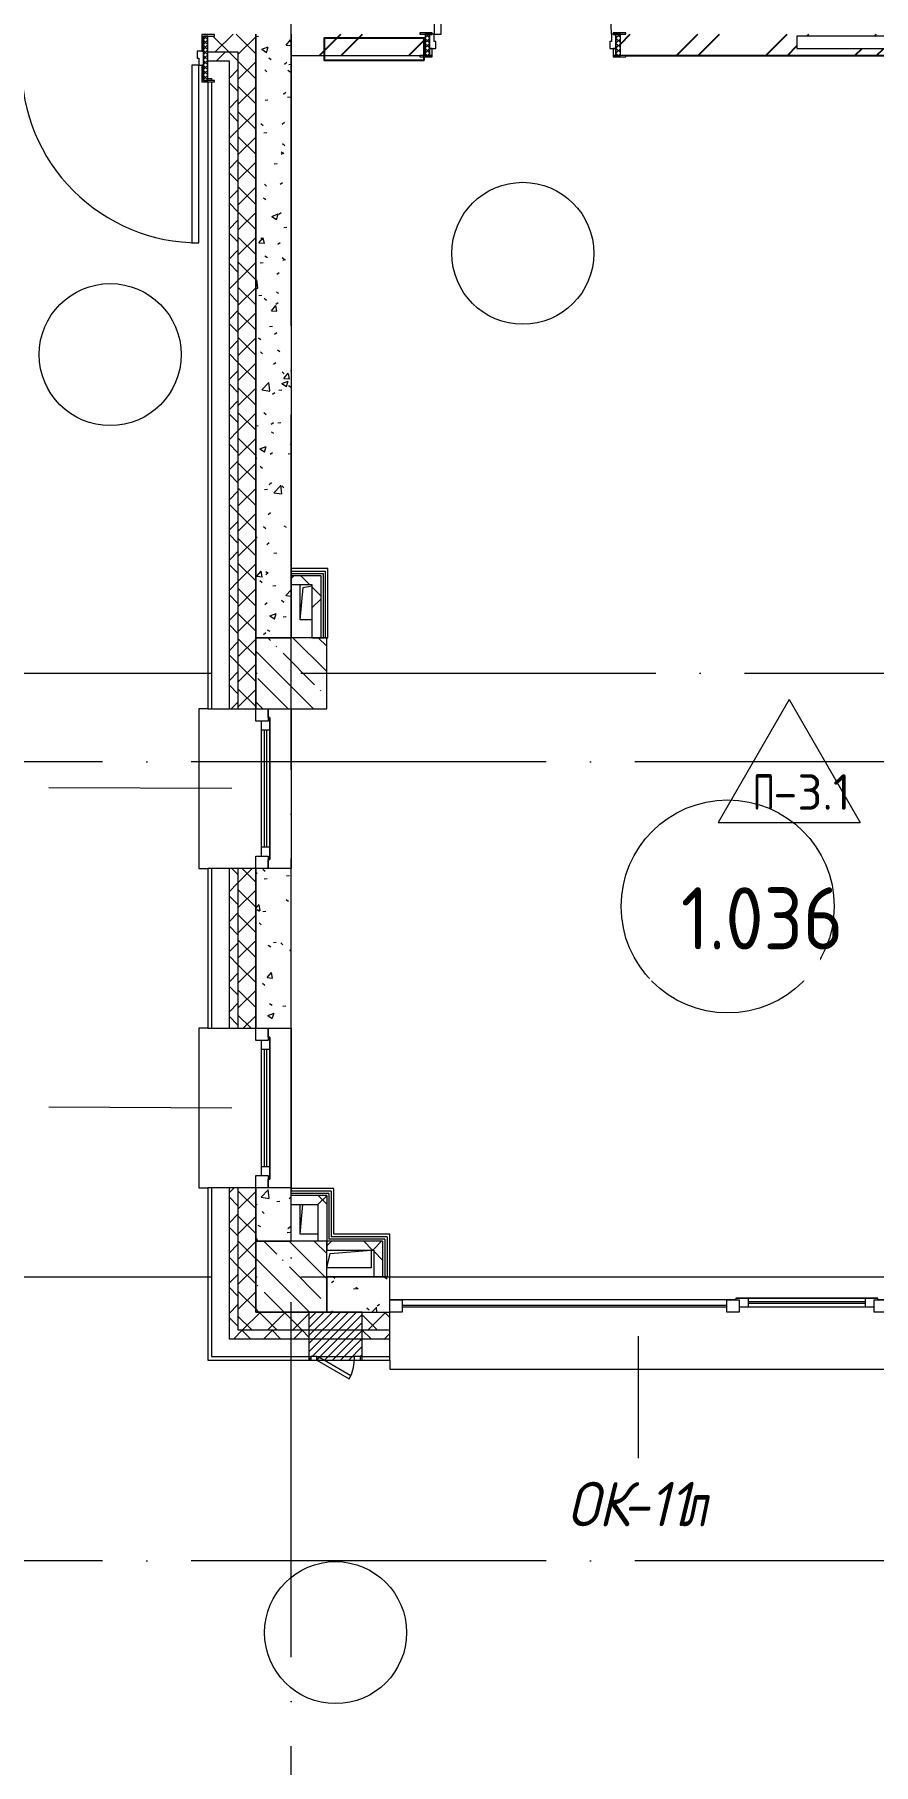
# Model space of a CAD drawing. Header units: millimetres. Extents: x -68946 to 288321, y -402657 to 324925.
# Drawn here: x 115742 to 120468, y 16477 to 26223 of the extents above; entities that cross this region are included whole.
import ezdxf

# ---------------------------------------------------------------- set-up
doc = ezdxf.new("R2010")
doc.units = ezdxf.units.MM
doc.linetypes.add('ADSK_Линия сетки', pattern=[2500, 2000, -250, 0, -250])
for name, color, linetype, lineweight in [('A-AREA-____-IDEN', 250, 'Continuous', 9), ('A-DETL-GENF-OTLN', 250, 'Continuous', 5), ('A-DOOR-____-IDEN', 31, 'Continuous', 9), ('A-DOOR-____-MCUT', 250, 'Continuous', 5), ('A-DOOR-____-OTLN', 250, 'Continuous', 5), ('A-DOOR-FRAM-MCUT', 31, 'Continuous', 5), ('A-DOOR-FRAM-OTLN', 31, 'Continuous', 5), ('A-FLOR-____-IDEN', 11, 'Continuous', 9), ('A-FLOR-____-OTLN', 192, 'Continuous', 9), ('A-GLAZ-____-IDEN', 152, 'Continuous', 9), ('A-GLAZ-____-MCUT', 250, 'Continuous', 9), ('A-GLAZ-____-OTLN', 250, 'Continuous', 5), ('A-WALL-____-MCUT', 250, 'Continuous', 13), ('A-WALL-____-PATT', 250, 'Continuous', 13), ('A-WALL-FNSH-MCUT', 250, 'Continuous', 13), ('I-WALL-____-OTLN', 250, 'Continuous', 9), ('S-COLS-____-MCUT', 250, 'Continuous', 25), ('S-COLS-____-OTLN', 250, 'Continuous', 9), ('S-GRID-____-OTLN', 250, 'Continuous', 9)]:
    doc.layers.add(name, color=color, linetype=linetype, lineweight=lineweight)
doc.styles.add('ISOCPEUR_1', font='isocpeur.ttf', dxfattribs={"width": 0.9, "height": 250})
doc.styles.add('ISOCPEUR_2', font='isocpeur.ttf', dxfattribs={"height": 160})
doc.styles.add('ISOCPEUR_I', font='isocpeui.ttf', dxfattribs={"width": 0.9, "height": 12.5})
pattern_1 = [(50, (12287.9, -0.0006), (364.3679, -31.8783), [38.1, -419.1]), (355, (12287.9, -0.0006), (-70.4859, 382.1133), [30.48, -335.28]), (100.451, (12318.28, -2.66), (293.885, 350.2334), [32.38, -356.18]), (46.184, (12287.9, 101.6), (542.1585, -84.0858), [57.15, -628.65]), (96.636, (12333.1, 94.6), (474.805, 494.8554), [48.57, -534.27]), (351.184, (12287.9, 101.6), (474.8102, 494.85), [45.72, -502.92]), (21, (12338.7, 76.2), (303.2285, -204.5305), [38.1, -419.1]), (326, (12338.7, 76.2), (123.6039, 368.376), [30.48, -335.28]), (71.451, (12364, 59.16), (426.8341, 163.8427), [32.38, -356.18]), (37.5, (12287.91, -0.0006), (6.17665, 169.11015), [16.764, -314.452, 16.764, -323.596, -336.55]), (37.5, (12287.91, -0.0006), (6.17665, 169.11015), [-671.576, 16.764, -319.786]), (7.5, (12287.91, -0.0006), (133.63888, 200.3615), [16.764, -177.292, 16.764, -306.832, -128.27]), (7.5, (12287.91, -0.0006), (133.63888, 200.3615), [-517.652, 16.764, -111.506]), (327.5, (12174.63, -0.0006), (271.18182, -11.45836), [16.764, -110.236, 16.764, -379.476, -525.78]), (327.5, (12174.63, -0.0006), (271.18182, -11.45836), [-523.24, 16.764, -509.016]), (317.5, (12123.83, -0.0006), (296.2585, 50.85285), [16.764, -148.336, 16.764, -246.38, -373.38]), (317.5, (12123.83, -0.0006), (296.2585, 50.85285), [-428.244, 16.764, -356.616])]
pattern_2 = [(135, (12287.91, -0.0006), (-84.85281, -84.85281), []), (225, (12287.91, -0.0006), (84.85281, -84.85281), [])]
pattern_3 = [(45, (12287.91, -0.0006), (-70.71068, 70.71068), []), (135, (12287.91, -0.0006), (-70.71068, -70.71068), [])]
pattern_4 = [(135, (12287.91, -0.0006), (-142.5612, -142.5612), []), (135, (12430.48, -0.0006), (-142.5612, -142.5612), [252.016, -50.403, 3.353, -47.05])]
pattern_5 = [(45, (12287.91, -0.0006), (-141.42136, 141.42136), []), (135, (12287.91, -0.0006), (-141.42136, -141.42136), [])]

# ---------------------------------------------------------------- blocks, each defined once
blk = doc.blocks.new('Дверь_СКБ_1Ст_Внутренняя - Д-8п_1100x2100h_Кабинет директора_ Канцелярия_ Бухгалтерия_ Кабинеты заместителей директора_ Кабинет организатора внеклассной и внешкольной работы-V9-АР1_Маркировочный план 1 этажа С2и3')
at = {"layer": 'A-DOOR-____-OTLN'}
h = blk.add_hatch(dxfattribs=at)
h.set_pattern_fill('FP_12', color=256, style=0, pattern_type=2)
h.set_pattern_definition([(135, (1751.41, 124.685), (-14.14214, -14.14214), []), (225, (1751.41, 124.685), (14.14214, -14.14214), [])])
h.paths.add_polyline_path([(537.5, -60), (562.5, -60), (562.5, 60), (537.5, 60), (537.5, 57.3)])
at = {"layer": 'A-DOOR-FRAM-OTLN'}
h = blk.add_hatch(dxfattribs=at)
h.set_pattern_fill('FP_13', color=256, style=0, pattern_type=2)
h.set_pattern_definition([(45, (-371.384, 124.685), (-14.1421, 14.1421), []), (135, (-371.384, 124.685), (-14.1421, -14.1421), [])])
h.paths.add_polyline_path([(-537.5, -60), (-512.5, -60), (-512.5, 60), (-537.5, 60)])
at = {"layer": 'A-DOOR-____-MCUT'}
for p, q in [((-487.5, 1060), (-487.5, 60)), ((-447.5, 1060), (-487.5, 1060)), ((-447.5, 60), (-447.5, 1060)), ((-487.5, 60), (-447.5, 60))]:
    blk.add_line(p, q, dxfattribs=at)
at = {"layer": 'A-DOOR-____-OTLN'}
blk.add_arc((-487.5, 60), 1000, 360, 90, dxfattribs=at)
at = {"layer": 'A-DOOR-FRAM-MCUT'}
for p, q in [((-497.5, 68), (-567.5, 68)), ((-567.5, 68), (-567.5, 60)), ((-567.5, 60), (-497.5, 60)), ((-512.5, 60), (-537.5, 60)), ((-537.5, 60), (-537.5, -60)), ((-487.5, 60), (-512.5, 60)), ((-512.5, 60), (-512.5, -20)), ((-512.5, -60), (-512.5, 60)), ((-497.5, 60), (-512.5, 60)), ((-512.5, 60), (-512.5, 59)), ((-512.5, 59), (-497.5, 59)), ((-497.5, 60), (-497.5, 68)), ((-497.5, 59), (-497.5, 60)), ((-487.5, 20), (-487.5, 60)), ((-477.5, 20), (-487.5, 20)), ((-477.5, -20), (-477.5, 20)), ((512.5, 20), (502.5, 20)), ((502.5, 20), (502.5, -20)), ((512.5, 60), (512.5, 20)), ((537.5, 60), (512.5, 60)), ((592.5, 68), (522.5, 68)), ((522.5, 68), (522.5, 60)), ((537.5, 60), (522.5, 60)), ((522.5, 60), (522.5, 59)), ((522.5, 60), (592.5, 60)), ((522.5, 59), (537.5, 59)), ((537.5, -20), (537.5, 60)), ((562.5, 60), (537.5, 60)), ((537.5, 60), (537.5, -60)), ((537.5, 59), (537.5, 60)), ((562.5, -60), (562.5, 60)), ((592.5, 60), (592.5, 68)), ((-497.5, -60), (-567.5, -60)), ((-567.5, -60), (-567.5, -68)), ((-567.5, -68), (-497.5, -68)), ((-537.5, -60), (-512.5, -60)), ((-512.5, -20), (-477.5, -20)), ((-497.5, -20), (-512.5, -20)), ((-512.5, -20), (-512.5, -60)), ((-512.5, -60), (-497.5, -60)), ((-497.5, -60), (-497.5, -20)), ((-497.5, -68), (-497.5, -60)), ((502.5, -20), (537.5, -20)), ((537.5, -20), (522.5, -20)), ((522.5, -20), (522.5, -60)), ((522.5, -60), (537.5, -60)), ((592.5, -60), (522.5, -60)), ((522.5, -60), (522.5, -68)), ((522.5, -68), (592.5, -68)), ((537.5, -60), (537.5, -20)), ((537.5, -60), (562.5, -60)), ((592.5, -68), (592.5, -60))]:
    blk.add_line(p, q, dxfattribs=at)
blk = doc.blocks.new('Окно_СКБ_2Ст1 - Окно_СКБ_2Ст_2800_ОК11Л-29018704-АР1_Маркировочный план 1 этажа С2и3')
at = {"layer": 'A-GLAZ-____-MCUT'}
for p, q in [((-1400, -195), (-1400, -125)), ((-1400, -125), (-1330, -125)), ((-1330, -125), (-1330, -195)), ((-570, -155), (-1330, -155)), ((-1330, -155), (-1330, -195)), ((-1280, -205), (-1280, -155)), ((-620, -205), (-620, -155)), ((-570, -195), (-570, -125)), ((-570, -125), (-500, -125)), ((-570, -195), (-570, -155)), ((-500, -125), (-500, -195)), ((1330, -195), (1330, -125)), ((1330, -125), (1400, -125)), ((1400, -125), (1400, -195)), ((-1330, -195), (-1400, -195)), ((-1330, -195), (-1350, -195)), ((-1350, -195), (-1350, -205)), ((-1350, -205), (-550, -205)), ((-550, -205), (-1350, -205)), ((-500, -195), (-570, -195)), ((-550, -195), (-570, -195)), ((-550, -205), (-550, -195)), ((1400, -195), (1330, -195))]:
    blk.add_line(p, q, dxfattribs=at)
at = {"layer": 'A-GLAZ-____-MCUT', "lineweight": 5}
for p, q in [((-1280, -175), (-620, -175)), ((-620, -185), (-1280, -185)), ((1330, -155), (-500, -155)), ((1330, -165), (-500, -165))]:
    blk.add_line(p, q, dxfattribs=at)
at = {"layer": 'A-GLAZ-____-OTLN'}
for p, q in [((-1400, -195), (-1350, -195)), ((-550, -195), (1400, -195))]:
    blk.add_line(p, q, dxfattribs=at)
blk = doc.blocks.new('WNW_Отлив1 - Отлив_металлический 2-28596384-АР1_Маркировочный план 1 этажа С2и3')
at = {"layer": 'A-GLAZ-____-OTLN'}
for p, q in [((1400, 320), (-1400, 320)), ((-1400, 320), (-1400, 270)), ((1400, 270), (1400, 320))]:
    blk.add_line(p, q, dxfattribs=at)
blk = doc.blocks.new('Окно_СКБ_1Ст1 - 120_Окно_СКБ_1Ст_900_ОК6Л-29019246-АР1_Маркировочный план 1 этажа С2и3')
at = {"layer": 'A-GLAZ-____-MCUT'}
for p, q in [((-450, -195), (-450, -125)), ((-450, -125), (-380, -125)), ((-380, -125), (-380, -195)), ((380, -155), (-380, -155)), ((-380, -155), (-380, -195)), ((-330, -205), (-330, -155)), ((330, -205), (330, -155)), ((380, -195), (380, -125)), ((380, -125), (450, -125)), ((380, -195), (380, -155)), ((450, -125), (450, -195)), ((-380, -195), (-450, -195)), ((-380, -195), (-400, -195)), ((-400, -195), (-400, -205)), ((-400, -205), (400, -205)), ((400, -205), (-400, -205)), ((450, -195), (380, -195)), ((400, -195), (380, -195)), ((400, -205), (400, -195))]:
    blk.add_line(p, q, dxfattribs=at)
at = {"layer": 'A-GLAZ-____-MCUT', "lineweight": 5}
for p, q in [((-330, -175), (330, -175)), ((330, -185), (-330, -185))]:
    blk.add_line(p, q, dxfattribs=at)
at = {"layer": 'A-GLAZ-____-OTLN'}
for p, q in [((-450, -195), (-400, -195)), ((400, -195), (450, -195))]:
    blk.add_line(p, q, dxfattribs=at)
blk = doc.blocks.new('Окно_СКБ_1Ст1 - 120_Окно_СКБ_1Ст_900_ОК3л-V31-АР1_Маркировочный план 1 этажа С2и3')
at = {"layer": 'A-GLAZ-____-MCUT'}
for p, q in [((-450, -195), (-450, -125)), ((-450, -125), (-380, -125)), ((-380, -125), (-380, -195)), ((380, -155), (-380, -155)), ((-380, -155), (-380, -195)), ((-330, -205), (-330, -155)), ((330, -205), (330, -155)), ((380, -195), (380, -125)), ((380, -125), (450, -125)), ((380, -195), (380, -155)), ((450, -125), (450, -195)), ((-380, -195), (-450, -195)), ((-380, -195), (-400, -195)), ((-400, -195), (-400, -205)), ((-400, -205), (400, -205)), ((400, -205), (-400, -205)), ((450, -195), (380, -195)), ((400, -195), (380, -195)), ((400, -205), (400, -195))]:
    blk.add_line(p, q, dxfattribs=at)
at = {"layer": 'A-GLAZ-____-MCUT', "lineweight": 5}
for p, q in [((-330, -175), (330, -175)), ((330, -185), (-330, -185))]:
    blk.add_line(p, q, dxfattribs=at)
at = {"layer": 'A-GLAZ-____-OTLN'}
for p, q in [((-450, -195), (-400, -195)), ((400, -195), (450, -195))]:
    blk.add_line(p, q, dxfattribs=at)
blk = doc.blocks.new('WNW_Отлив1 - Отлив_металлический 2-28596055-АР1_Маркировочный план 1 этажа С2и3')
at = {"layer": 'A-GLAZ-____-OTLN'}
for p, q in [((450, 320), (-450, 320)), ((-450, 320), (-450, 270)), ((450, 270), (450, 320))]:
    blk.add_line(p, q, dxfattribs=at)
blk = doc.blocks.new('B2B_Окно_1створка без всегоj - Ок-5_700х1500_Раздевальные-36695556-АР1_Маркировочный план 1 этажа С2и3')
at = {"layer": 'A-GLAZ-____-OTLN'}
for p, q in [((-775, 175), (-775, 105)), ((775, 175), (-775, 175)), ((-775, 105), (775, 105)), ((775, 105), (775, 175))]:
    blk.add_line(p, q, dxfattribs=at)
blk = doc.blocks.new('Дверь_СКБ_1Ст_Наружная - Общешкольная светлая из подвала с фрамугой_ДН2-35114641-АР1_Маркировочный план 1 этажа С2и3')
at = {"layer": 'A-DOOR-____-OTLN'}
h = blk.add_hatch(dxfattribs=at)
h.set_pattern_fill('FP_56', color=256, style=0, pattern_type=2)
h.set_pattern_definition([(135, (1751.41, 209.685), (-14.14214, -14.14214), []), (225, (1751.41, 209.685), (14.14214, -14.14214), [])])
h.paths.add_polyline_path([(569.5, 135), (544.5, 135), (544.5, -115), (569.5, -115), (569.5, 125)])
at = {"layer": 'A-DOOR-FRAM-OTLN'}
h = blk.add_hatch(dxfattribs=at)
h.set_pattern_fill('FP_57', color=256, style=0, pattern_type=2)
h.set_pattern_definition([(45, (-371.384, 209.685), (-14.1421, 14.1421), []), (135, (-371.384, 209.685), (-14.1421, -14.1421), [])])
h.paths.add_polyline_path([(-520.3, 135), (-530.5, 135), (-530.5, -115), (-505.5, -115), (-505.5, 135)])
at = {"layer": 'A-DOOR-____-MCUT'}
for p, q in [((-480.5, 1050), (-480.5, 50)), ((-440.5, 1050), (-480.5, 1050)), ((-440.5, 50), (-440.5, 1050)), ((-480.5, 50), (-440.5, 50))]:
    blk.add_line(p, q, dxfattribs=at)
at = {"layer": 'A-DOOR-____-OTLN'}
for p, q in [((-497.5, 143), (-567.5, 143)), ((-567.5, 143), (-567.5, 135)), ((-567.5, 135), (-505.5, 135)), ((-505.5, 135), (-505.5, 50)), ((-497.5, 50), (-497.5, 143)), ((606.5, 143), (536.5, 143)), ((536.5, 143), (536.5, 50)), ((544.5, 50), (544.5, 135)), ((544.5, 135), (606.5, 135)), ((606.5, 135), (606.5, 143)), ((-505.5, 50), (-497.5, 50)), ((536.5, 50), (544.5, 50)), ((-497.5, -30), (-505.5, -30)), ((-505.5, -30), (-505.5, -115)), ((-497.5, -123), (-497.5, -30)), ((544.5, -30), (536.5, -30)), ((536.5, -30), (536.5, -123)), ((544.5, -115), (544.5, -30)), ((-567.5, -115), (-567.5, -123)), ((-505.5, -115), (-567.5, -115)), ((-567.5, -123), (-497.5, -123)), ((536.5, -123), (606.5, -123)), ((606.5, -115), (544.5, -115)), ((606.5, -123), (606.5, -115))]:
    blk.add_line(p, q, dxfattribs=at)
blk.add_arc((-480.5, 50), 1000, 360, 90, dxfattribs=at)
at = {"layer": 'A-DOOR-FRAM-MCUT'}
for p, q in [((-505.5, 135), (-530.5, 135)), ((-530.5, 135), (-530.5, -115)), ((-505.5, -115), (-505.5, 135)), ((569.5, 135), (544.5, 135)), ((544.5, 135), (544.5, -115)), ((569.5, -115), (569.5, 135)), ((-480.5, 50), (-505.5, 50)), ((-505.5, 50), (-505.5, -30)), ((-480.5, 10), (-480.5, 50)), ((-470.5, 10), (-480.5, 10)), ((-470.5, -30), (-470.5, 10)), ((519.5, 10), (509.5, 10)), ((509.5, 10), (509.5, -30)), ((519.5, 50), (519.5, 10)), ((544.5, 50), (519.5, 50)), ((544.5, -30), (544.5, 50)), ((-505.5, -30), (-470.5, -30)), ((509.5, -30), (544.5, -30)), ((-530.5, -115), (-505.5, -115)), ((544.5, -115), (569.5, -115))]:
    blk.add_line(p, q, dxfattribs=at)
blk = doc.blocks.new('_Wn_-As_OpeningMEP_floor__Rectangular - _Wn_-As_OpeningMEP_floor__Rectangular-V89-АР1_Маркировочный план 1 этажа С2и3')
at = {"layer": 'A-DETL-GENF-OTLN', "lineweight": 5}
blk.add_line((-50, -50), (-33.8, 117), dxfattribs=at)
blk = doc.blocks.new('_Wn_-As_OpeningMEP_floor__Rectangular - _Wn_-As_OpeningMEP_floor__Rectangular-35307508-АР1_Маркировочный план 1 этажа С2и3')
at = {"layer": 'A-DETL-GENF-OTLN', "lineweight": 5}
for p, q in [((-106.1, 81.1), (125, 100)), ((-125, 0), (-106.1, 81.1))]:
    blk.add_line(p, q, dxfattribs=at)
blk = doc.blocks.new('_Wn_-As_OpeningMEP_floor__Rectangular - _Wn_-As_OpeningMEP_floor__Rectangular-V90-АР1_Маркировочный план 1 этажа С2и3')
at = {"layer": 'A-DETL-GENF-OTLN', "lineweight": 5}
for p, q in [((-50, -50), (-32.3, 132.3)), ((-32.3, 132.3), (17, 142.9))]:
    blk.add_line(p, q, dxfattribs=at)
blk = doc.blocks.new('АР_Люк - ЛРС_ВК_300х300_наружный_NCS S 1020-Y90R-36319396-АР1_Маркировочный план 1 этажа С2и3')
at = {"layer": 'A-DOOR-____-OTLN'}
h = blk.add_hatch(dxfattribs=at)
h.set_pattern_fill('FP_148', color=256, style=0, pattern_type=2)
h.set_pattern_definition([(45, (125, 0), (-22.6274, 22.6274), [])])
h.paths.add_polyline_path([(75, -135), (275, -135), (275, 135), (265, 135), (265, 115), (230, 115), (230, 135), (220, 117.7), (188, 135), (20, 135), (20, 115), (-15, 115), (-15, 135), (-25, 135), (-25, -135), (53.4, -135)])
at = {"layer": 'A-DETL-GENF-OTLN', "lineweight": 5}
for p, q in [((275, 135), (-25, 135)), ((-25, 135), (-25, -135)), ((275, -135), (275, 135)), ((-25, -135), (275, -135))]:
    blk.add_line(p, q, dxfattribs=at)
at = {"layer": 'A-DOOR-____-MCUT', "lineweight": 5}
for p, q in [((48.1, 240), (38.1, 222.7)), ((38.1, 222.7), (220, 117.7)), ((230, 135), (48.1, 240)), ((20, 135), (-15, 135)), ((-15, 135), (-15, 115)), ((-15, 115), (20, 115)), ((20, 115), (20, 135)), ((220, 117.7), (230, 135)), ((265, 135), (230, 135)), ((230, 135), (230, 115)), ((230, 115), (265, 115)), ((265, 115), (265, 135))]:
    blk.add_line(p, q, dxfattribs=at)
blk.add_arc((230, 135), 210, 150, 180, dxfattribs=at)
at = {"layer": 'A-DOOR-____-OTLN'}
blk.add_line((230, 135), (48.1, 240), dxfattribs=at)
blk = doc.blocks.new('AAR_СКБ_Марка_Помещения_мал - Номер-28977439-АР1_Маркировочный план 1 этажа С2и3')
at = {"layer": 'A-AREA-____-IDEN'}
blk.add_circle((-0.028, 0), 3, dxfattribs=at)
blk = doc.blocks.new('AAR_СКБ_Марка_Перекрытия - Марка пола-17325028-АР1_Маркировочный план 1 этажа С2и3')
at = {"layer": 'A-FLOR-____-IDEN'}
for p, q in [((0, 6.932), (-4.002, 0)), ((0, 6.932), (4.002, 0)), ((-4.002, 0), (4.002, 0))]:
    blk.add_line(p, q, dxfattribs=at)
blk = doc.blocks.new('ADSK_Марка_Дверь - Типоразмер_ADSK_Марка-30565456-АР1_Маркировочный план 1 этажа С2и3')
at = {"layer": 'A-DOOR-____-IDEN'}
blk.add_circle((0, 0), 4, dxfattribs=at)

msp = doc.modelspace()

# ---------------------------------------------------------------- hatches: boundary and pattern name
h = msp.add_hatch()
h.set_pattern_fill('FP_4', color=256, style=0, pattern_type=2)
h.set_pattern_definition([(45, (12287.9, -0.0006), (-251.4472, 251.4472), []), (45, (12287.9, 381), (-251.4472, 251.4472), [])])
h.paths.add_polyline_path([(123662.9138, 26105), (125687.9144, 26105), (125687.9144, 26225), (119042.9138, 26225), (119042.9138, 26105), (123629.6001, 26105)])
h.paths.add_polyline_path([(117391.1526, 26105), (117942.9138, 26105), (117942.9138, 26225), (117187.8919, 26225), (117187.8919, 26105), (117203.3127, 26105)])
h.paths.add_polyline_path([(121517.9138, 26145), (120037.9138, 26145), (120037.9138, 26215), (121587.9138, 26215), (121587.9138, 26145)])
at = {"layer": 'A-WALL-____-PATT', "lineweight": 15, "true_color": 0x000000}
h = msp.add_hatch(dxfattribs=at)
h.set_pattern_fill('FP_52', color=18, style=0, pattern_type=2)
h.set_pattern_definition(pattern_3)
h.paths.add_polyline_path([(116717.9144, 26125.0597), (116987.8919, 26125.0597), (116987.8548, 26225), (116717.8919, 26225), (116717.8919, 26223.0597), (116754.8919, 26223.0597), (116754.8919, 26215.0597), (116717.8919, 26215.0597), (116717.8919, 26125.0597)])
h.paths.add_polyline_path([(115377.8919, 26125.0597), (115617.8919, 26125.0597), (115617.8919, 26215.0597), (115580.8919, 26215.0597), (115580.8919, 26223.0597), (115617.8919, 26223.0597), (115617.8203, 26225), (115377.8919, 26225), (115377.8919, 26223.0597), (115414.8919, 26223.0597), (115414.8919, 26215.0597), (115377.8919, 26215.0597), (115377.8919, 26135.5435)])
h.paths.add_polyline_path([(113647.8919, 26125.0597), (113647.8919, 26215.0597), (113610.8919, 26215.0597), (113610.8919, 26223.0597), (113647.8919, 26223.0597), (113647.8851, 26225.0597), (112437.9138, 26225), (112437.9138, 26125.0597), (113447.9138, 26125.0597)])
h.paths.add_polyline_path([(107138.9863, 26125.0597), (107637.9138, 26125.0597), (107637.3768, 26225), (106737.9138, 26225), (106737.9138, 26125.0597)])
h.paths.add_polyline_path([(109737.9138, 26125.0597), (109737.9138, 26225.0597), (108537.9138, 26225), (108537.9138, 26125.0597)])
h.paths.add_polyline_path([(110637.9138, 26125.0597), (111537.9138, 26125.0597), (111537.3768, 26225), (110637.9138, 26225), (110637.9138, 26187.1895)])
h.paths.add_polyline_path([(105772.0308, 26125.0597), (105837.9138, 26125.0597), (105837.1978, 26225), (104637.9138, 26225), (104637.9138, 26125.0597), (105699.7438, 26125.0597)])
h.paths.add_polyline_path([(103038.1198, 26125.0597), (103737.9138, 26125.0597), (103737.3768, 26225), (102837.9138, 26225), (102837.9138, 26125.0597)])
h.paths.add_polyline_path([(101671.1643, 26125.0597), (101937.9138, 26125.0597), (101937.1978, 26225), (100737.9138, 26225), (100737.9138, 26125.0597), (101137.8919, 26125.0597)])
h.paths.add_polyline_path([(98937.9138, 26125.0597), (99837.9138, 26125.0597), (99837.3768, 26225), (98937.9138, 26225)])
h.paths.add_polyline_path([(97570.2978, 26125.0597), (98037.9138, 26125.0597), (98037.9138, 26225), (96537.9138, 26225), (96537.9138, 26125.0597)])
h.paths.add_polyline_path([(93837.9138, 26125.0597), (93836.9293, 26225), (92187.8919, 26224.9994), (92187.8919, 26125.0597), (93469.4313, 26125.0597)])
h.paths.add_polyline_path([(95437.8919, 26125.0597), (95637.9138, 26125.0597), (95637.9138, 26225.0597), (94737.9138, 26225), (94737.9138, 26125.0597), (94836.3868, 26125.0597)])
h.paths.add_polyline_path([(88001.6092, 26125.0597), (88137.8919, 26125.0597), (88137.5273, 26225), (87757.9138, 26225), (87757.9138, 26125.0597)])
h.paths.add_polyline_path([(86487.9138, 26125.0597), (87157.9138, 26125.0597), (87157.9138, 26224.9994), (86487.9138, 26225)])
h = msp.add_hatch(dxfattribs=at)
h.set_pattern_fill('FP_3', color=18, style=0, pattern_type=2)
h.set_pattern_definition(pattern_1)
h.paths.add_polyline_path([(116987.9144, 19424.9994), (117187.8919, 19424.9994), (117187.8919, 19725), (116987.8919, 19725), (116987.9069, 19425.0219)])
h.paths.add_polyline_path([(117012.8925, 20625), (117187.8919, 20625), (117187.8919, 21525), (116987.8919, 21525), (116987.9144, 20625)])
h.paths.add_polyline_path([(116987.8919, 22824.9994), (117187.8919, 22824.9994), (117187.8919, 26225), (116987.8919, 26225), (116987.8919, 22925)])
h = msp.add_hatch(dxfattribs=at)
h.set_pattern_fill('FP_53', color=18, style=0, pattern_type=2)
h.set_pattern_definition(pattern_2)
h.paths.add_polyline_path([(115377.8919, 26075.0597), (115617.8919, 26075.0597), (115617.8919, 26125.0597), (115377.8919, 26125.0597), (115377.8919, 26115.0597)])
h.paths.add_polyline_path([(116837.9144, 26075.0597), (116887.9144, 26075.0597), (116887.9144, 26125.0597), (116717.8919, 26125.0597), (116717.9144, 26075.0597), (116737.9144, 26075.0597)])
h.paths.add_polyline_path([(113647.8919, 26075.0597), (113647.8919, 26125.0597), (112437.9138, 26125.0597), (112437.9138, 26075.0597), (113447.9138, 26075.0597)])
h.paths.add_polyline_path([(111537.9138, 26075.0597), (111537.9138, 26125.0597), (110637.9138, 26125.0597), (110637.9138, 26075.0597), (111239.8528, 26075.0597)])
h.paths.add_polyline_path([(108537.9138, 26075.0597), (109737.9138, 26075.0597), (109737.9138, 26125.0597), (108537.9138, 26125.0597)])
h.paths.add_polyline_path([(107637.9138, 26075.0597), (107637.9138, 26125.0597), (106737.9138, 26125.0597), (106737.9138, 26075.0597), (107138.9863, 26075.0597)])
h.paths.add_polyline_path([(105772.0308, 26075.0597), (105837.9138, 26075.0597), (105837.9138, 26125.0597), (104637.9138, 26125.0597), (104637.9138, 26075.0597)])
h.paths.add_polyline_path([(103038.1198, 26075.0597), (103737.9138, 26075.0597), (103737.9138, 26125.0597), (102837.9138, 26125.0597), (102837.9138, 26075.0597)])
h.paths.add_polyline_path([(101725.6697, 26075.0597), (101937.9138, 26075.0597), (101937.9138, 26125.0597), (100737.9138, 26125.0597), (100737.9138, 26075.0597), (101671.1643, 26075.0597)])
h.paths.add_polyline_path([(99837.9138, 26075.0597), (99837.9138, 26125.0597), (98937.9138, 26125.0597), (98937.9138, 26075.0597)])
h.paths.add_polyline_path([(97570.2978, 26075.0597), (98037.9138, 26075.0597), (98037.9138, 26125.0597), (96537.9138, 26125.0597), (96537.9138, 26075.0597)])
h.paths.add_polyline_path([(95437.8919, 26075.0597), (95637.9138, 26075.0597), (95637.9138, 26125.0597), (94737.9138, 26125.0597), (94737.9138, 26075.0597), (94836.3868, 26075.0597)])
h.paths.add_polyline_path([(92187.8919, 26075.0597), (93837.9138, 26075.0597), (93837.9138, 26125.0597), (92187.8919, 26125.0597)])
h.paths.add_polyline_path([(86634.6537, 26075.0597), (87157.9138, 26075.0597), (87157.9138, 26125.0597), (86487.9138, 26125.0597), (86487.9138, 26075.0597)])
h.paths.add_polyline_path([(88001.6092, 26075.0597), (88137.8919, 26075.0597), (88137.8919, 26125.0597), (87757.9138, 26125.0597), (87757.9138, 26075.0597)])
h = msp.add_hatch(dxfattribs=at)
h.set_pattern_fill('FP_52', color=18, style=0, pattern_type=2)
h.set_pattern_definition(pattern_3)
h.paths.add_polyline_path([(116887.9144, 19025), (116987.8919, 19025.003), (116987.8919, 19725), (116887.9144, 19725), (116887.9144, 19038.245)])
h.paths.add_polyline_path([(116987.8919, 20625), (116987.8919, 21525), (116887.9144, 21525), (116887.9144, 20625)])
h.paths.add_polyline_path([(116887.9144, 22425), (116987.8919, 22425), (116987.8919, 26125.0597), (116887.9144, 26125.0597), (116887.9144, 22472.9057)])
h = msp.add_hatch(dxfattribs=at)
h.set_pattern_fill('FP_53', color=18, style=0, pattern_type=2)
h.set_pattern_definition(pattern_2)
h.paths.add_polyline_path([(116887.9144, 18925), (116887.9144, 19725), (116837.9144, 19725), (116837.9144, 18925), (116887.8932, 18925.0012)])
h.paths.add_polyline_path([(116887.9144, 20625), (116887.9144, 21525), (116837.9144, 21525), (116837.9144, 20625)])
h.paths.add_polyline_path([(116887.9144, 22425), (116887.9144, 26075.0597), (116837.9144, 26075.0597), (116837.9144, 22425)])
h = msp.add_hatch(dxfattribs=at)
h.set_pattern_fill('FP_83', color=18, style=0, pattern_type=2)
h.set_pattern_definition(pattern_5)
h.paths.add_polyline_path([(117197.8925, 23124.9994), (117354.9144, 23124.9994), (117354.9144, 23174.9994), (117187.8919, 23174.9994), (117187.8919, 23124.9994)])
h = msp.add_hatch(dxfattribs=at)
h.set_pattern_fill('FP_83', color=18, style=0, pattern_type=2)
h.set_pattern_definition(pattern_5)
h.paths.add_polyline_path([(117337.9144, 22824.9994), (117354.9144, 22824.9994), (117354.9144, 23124.9994), (117304.9144, 23124.9994), (117304.9144, 22824.9994), (117334.8469, 22824.9994)])
h = msp.add_hatch(dxfattribs=at)
h.set_pattern_fill('FP_83', color=18, style=0, pattern_type=2)
h.set_pattern_definition(pattern_5)
h.paths.add_polyline_path([(117337.8919, 19632), (117387.8919, 19632), (117387.8919, 19682), (117187.8919, 19682), (117187.8919, 19632), (117237.9144, 19632)])
h = msp.add_hatch(dxfattribs=at)
h.set_pattern_fill('FP_83', color=18, style=0, pattern_type=2)
h.set_pattern_definition(pattern_5)
h.paths.add_polyline_path([(117360.1268, 19424.9994), (117387.8919, 19424.9994), (117387.8919, 19632), (117337.8919, 19632), (117337.9144, 19424.9994)])
h = msp.add_hatch(dxfattribs=at)
h.set_pattern_fill('FP_83', color=18, style=0, pattern_type=2)
h.set_pattern_definition(pattern_5)
h.paths.add_polyline_path([(117387.8919, 19374.9994), (117652.9138, 19374.9994), (117652.9138, 19424.9994), (117387.8919, 19424.9994)])
h = msp.add_hatch(dxfattribs=at)
h.set_pattern_fill('FP_83', color=18, style=0, pattern_type=2)
h.set_pattern_definition(pattern_5)
h.paths.add_polyline_path([(117652.9138, 19225), (117702.9138, 19225), (117702.9138, 19424.9994), (117652.9138, 19424.9994), (117652.9138, 19274.9994)])
h = msp.add_hatch(dxfattribs=at)
h.set_pattern_fill('FP_3', color=18, style=0, pattern_type=2)
h.set_pattern_definition(pattern_1)
h.paths.add_polyline_path([(117387.9144, 19025), (117742.9138, 19025), (117742.9138, 19225), (117387.9144, 19225), (117387.9144, 19047.5037)])
h = msp.add_hatch(dxfattribs=at)
h.set_pattern_fill('FP_52', color=18, style=0, pattern_type=2)
h.set_pattern_definition(pattern_3)
h.paths.add_polyline_path([(122462.9138, 18925), (126137.9144, 18925), (126137.8919, 19024.9996), (122342.9138, 19025), (122342.9138, 18925)])
h.paths.add_polyline_path([(120808.5414, 18925), (121442.9138, 18925), (121442.3768, 19024.9403), (120542.9138, 19024.9403), (120542.9138, 18925)])
h.paths.add_polyline_path([(116887.9144, 18925), (117287.9144, 18925), (117287.9144, 19024.9994), (116887.9144, 19024.9994), (116887.9144, 18925.0225)])
h.paths.add_polyline_path([(117587.9144, 18925), (117742.9138, 18925), (117742.9138, 19025), (117587.9144, 19025), (117587.9144, 18945.5297)])
h = msp.add_hatch(dxfattribs=at)
h.set_pattern_fill('FP_53', color=18, style=0, pattern_type=2)
h.set_pattern_definition(pattern_2)
h.paths.add_polyline_path([(125987.9144, 18875), (126037.9144, 18875), (126037.9144, 18925), (122342.9138, 18925), (122342.9138, 18875), (125934.6245, 18875)])
h.paths.add_polyline_path([(120542.9138, 18875), (121442.9138, 18875), (121442.9138, 18925), (120542.9138, 18925)])
h.paths.add_polyline_path([(116987.9144, 18875), (117287.9144, 18875), (117287.9144, 18925), (116837.9144, 18925), (116837.9144, 18875), (116987.8919, 18875)])
h.paths.add_polyline_path([(117587.9144, 18875), (117742.9138, 18875), (117742.9138, 18925), (117587.9144, 18925), (117587.9144, 18884.0643)])
at = {"layer": 'S-COLS-____-OTLN', "lineweight": 5, "true_color": 0x000000}
h = msp.add_hatch(dxfattribs=at)
h.set_pattern_fill('FP_1', color=18, style=0, pattern_type=2)
h.set_pattern_definition(pattern_4)
h.paths.add_polyline_path([(117187.8919, 22424.9994), (117387.8919, 22424.9994), (117387.8919, 22824.9994), (116987.8919, 22824.9094), (116987.9144, 22425), (117012.8925, 22424.9994)])
h = msp.add_hatch(dxfattribs=at)
h.set_pattern_fill('FP_1', color=18, style=0, pattern_type=2)
h.set_pattern_definition(pattern_4)
h.paths.add_polyline_path([(117012.8925, 19025), (117387.8916, 19025), (117387.8919, 19424.9994), (116987.8919, 19424.9994), (116987.8922, 19025)])

# ---------------------------------------------------------------- linework, layer by layer
msp.add_line((119072.9138, 26105), (122342.9138, 26105))
msp.add_lwpolyline([(117934.9138, 26077), (117375.6752, 26077), (117375.6752, 26205), (117934.9138, 26205)], close=True)
at = {"layer": 'A-FLOR-____-OTLN', "color": 18, "lineweight": 5, "true_color": 0x000000}
for p, q in [((117237.9144, 22925), (117237.9144, 23124.9994)), ((117304.9144, 22925), (117237.9144, 22925)), ((117237.9144, 19465), (117237.9144, 19632)), ((117337.8919, 19465), (117237.9144, 19465)), ((117637.8919, 19374.9994), (117637.8919, 19274.9994)), ((117637.8919, 19274.9994), (117387.8919, 19274.9994))]:
    msp.add_line(p, q, dxfattribs=at)
at = {"layer": 'A-GLAZ-____-IDEN', "color": 18, "lineweight": 15, "true_color": 0x000000}
for p, q in [((116852.9144, 21975), (115821.8284, 21979.5018)), ((116852.9144, 20175), (115821.8284, 20179.5018)), ((119142.9138, 18890), (119142.9138, 18202.7312))]:
    msp.add_line(p, q, dxfattribs=at)
at = {"layer": 'A-WALL-____-MCUT', "color": 18, "lineweight": 15, "true_color": 0x000000}
for p, q in [((116717.8919, 26225), (116717.8919, 26223.0597)), ((116987.8919, 26225), (116987.8919, 22824.9994)), ((116987.9144, 26125.0597), (116987.9144, 26225)), ((117187.8919, 26225), (117187.8919, 22824.9994)), ((116717.8919, 26125.0597), (116887.9144, 26125.0597)), ((116887.9144, 26125.0597), (116887.9144, 22425)), ((116987.9144, 22824.9994), (116987.9144, 26125.0597)), ((116717.8919, 26075.0597), (116837.9144, 26075.0597)), ((116837.9144, 26075.0597), (116837.9144, 22425)), ((117187.8919, 26105), (117912.9138, 26105)), ((116717.8919, 25975.0597), (116737.9144, 25975.0597)), ((116737.9144, 25955.0597), (116717.9144, 25955.0597)), ((116737.9144, 25975.0597), (116737.9144, 25965.0597)), ((116737.9144, 25957.0597), (116737.9144, 22425)), ((117394.9144, 23214.9994), (117187.8919, 23214.9994)), ((117187.8919, 23214.9994), (117187.8919, 23199.9994)), ((117187.8919, 23199.9994), (117379.9144, 23199.9994)), ((117379.9144, 23199.9994), (117379.9144, 22824.9994)), ((117394.9144, 22824.9994), (117394.9144, 23214.9994)), ((117187.8919, 23187.4994), (117367.4144, 23187.4994)), ((117187.8919, 23174.9994), (117354.9144, 23174.9994)), ((117187.8919, 23124.9994), (117304.9144, 23124.9994)), ((117304.9144, 23124.9994), (117304.9144, 22824.9994)), ((117354.9144, 23174.9994), (117354.9144, 22824.9994)), ((117367.4144, 23187.4994), (117367.4144, 22824.9994)), ((116987.8919, 22824.9994), (117187.8919, 22824.9994)), ((116987.9144, 22425), (116987.9144, 22824.9994)), ((117304.9144, 22824.9994), (117354.9144, 22824.9994)), ((117379.9144, 22824.9994), (117394.9144, 22824.9994)), ((116737.9144, 22425), (116837.9144, 22425)), ((116837.9144, 22425), (116887.9144, 22425)), ((116887.9144, 22425), (116987.9144, 22425)), ((116837.9144, 21525), (116737.9144, 21525)), ((116737.9144, 21525), (116737.9144, 20625)), ((116887.9144, 21525), (116837.9144, 21525)), ((116837.9144, 21525), (116837.9144, 20625)), ((116987.8919, 21525), (116887.9144, 21525)), ((116887.9144, 21525), (116887.9144, 20625)), ((117187.8919, 21525), (116987.8919, 21525)), ((116987.8919, 21525), (116987.8919, 20625)), ((116987.9144, 20625), (116987.9144, 21525)), ((117187.8919, 20625), (117187.8919, 21525)), ((116737.9144, 20625), (116837.9144, 20625)), ((116837.9144, 20625), (116887.9144, 20625)), ((116887.9144, 20625), (116987.8919, 20625)), ((116987.8919, 20625), (117187.8919, 20625)), ((116837.9144, 19725), (116737.9144, 19725)), ((116737.9144, 19725), (116737.9144, 18775)), ((116887.9144, 19725), (116837.9144, 19725)), ((116837.9144, 19725), (116837.9144, 18875)), ((116987.8919, 19725), (116887.9144, 19725)), ((116887.9144, 19725), (116887.9144, 18925)), ((117187.8919, 19725), (116987.8919, 19725)), ((116987.8919, 19725), (116987.8919, 19424.9994)), ((116987.9144, 19424.9994), (116987.9144, 19725)), ((117187.8919, 19424.9994), (117187.8919, 19725)), ((117427.8919, 19722), (117187.8919, 19722)), ((117187.8919, 19722), (117187.8919, 19707)), ((117412.8919, 19707), (117187.8919, 19707)), ((117400.3919, 19694.5), (117187.8919, 19694.5)), ((117400.3919, 19694.5), (117400.3919, 19437.4994)), ((117412.8919, 19707), (117412.8919, 19449.9994)), ((117427.8919, 19464.9994), (117427.8919, 19722)), ((117387.8919, 19682), (117187.8919, 19682)), ((117187.8919, 19632), (117337.8919, 19632)), ((117337.8919, 19632), (117337.8919, 19424.9994)), ((117387.8919, 19682), (117387.8919, 19424.9994)), ((116987.8919, 19424.9994), (117187.8919, 19424.9994)), ((116987.9144, 19025), (116987.9144, 19424.9994)), ((117702.9138, 19424.9994), (117387.8919, 19424.9994)), ((117387.8919, 19424.9994), (117387.8919, 19374.9994)), ((117715.4138, 19437.4994), (117400.3919, 19437.4994)), ((117727.9138, 19449.9994), (117412.8919, 19449.9994)), ((117742.9138, 19464.9994), (117427.8919, 19464.9994)), ((117702.9138, 19424.9994), (117702.9138, 19225)), ((117715.4138, 19437.4994), (117715.4138, 19225)), ((117727.9138, 19449.9994), (117727.9138, 19225)), ((117742.9138, 19225), (117742.9138, 19464.9994)), ((117387.8919, 19374.9994), (117652.9138, 19374.9994)), ((117652.9138, 19374.9994), (117652.9138, 19225)), ((117727.9138, 19225), (117387.9144, 19225)), ((117387.9144, 19225), (117387.9144, 19025)), ((117727.9138, 19225), (117742.9138, 19225)), ((117742.9138, 19025), (117742.9138, 19225)), ((117387.9144, 19025), (116987.9144, 19025)), ((117387.9144, 19025), (117742.9138, 19025)), ((117742.9138, 18925), (117742.9138, 19025)), ((116887.9144, 18925), (117742.9138, 18925)), ((117742.9138, 18875), (117742.9138, 18925)), ((116837.9144, 18875), (117742.9138, 18875)), ((117742.9138, 18775), (117742.9138, 18875)), ((116737.9144, 18775), (117297.9144, 18775)), ((117332.9144, 18775), (117542.9144, 18775)), ((117577.9144, 18775), (117742.9138, 18775))]:
    msp.add_line(p, q, dxfattribs=at)
at = {"layer": 'A-WALL-FNSH-MCUT', "lineweight": 15}
for p, q in [((116717.8919, 25957.0597), (116717.8919, 25955.0597)), ((116717.9144, 25955.0597), (116717.9144, 22425)), ((117354.9144, 22824.9994), (117379.9144, 22824.9994)), ((116717.9144, 22425), (116737.9144, 22425)), ((116737.9144, 21525), (116717.9144, 21525)), ((116717.9144, 21525), (116717.9144, 20625)), ((116717.9144, 20625), (116737.9144, 20625)), ((116737.9144, 19725), (116717.9144, 19725)), ((116717.9144, 19725), (116717.9144, 18755)), ((116717.9144, 18755), (117297.9144, 18755)), ((117372.9144, 18755), (117542.9144, 18755)), ((117577.9144, 18755), (117742.9138, 18755)), ((117742.9138, 18755), (117742.9138, 18775))]:
    msp.add_line(p, q, dxfattribs=at)
at = {"layer": 'I-WALL-____-OTLN', "color": 18, "lineweight": 15, "true_color": 0x000000}
for p, q in [((117187.8919, 22424.9994), (117187.8919, 21525)), ((117187.8919, 20625), (117187.8919, 19725)), ((117742.9138, 19225), (120542.8919, 19225))]:
    msp.add_line(p, q, dxfattribs=at)
at = {"layer": 'S-COLS-____-MCUT', "color": 18, "lineweight": 5, "true_color": 0x000000}
for p, q in [((116987.8919, 22824.9994), (116987.8919, 22424.9994)), ((117387.8919, 22824.9994), (117187.8919, 22824.9994)), ((117387.8919, 22424.9994), (117387.8919, 22824.9994)), ((116987.8919, 22424.9994), (117387.8919, 22424.9994)), ((116987.8919, 19424.9994), (116987.8919, 19024.9994)), ((117337.8919, 19424.9994), (117187.8919, 19424.9994)), ((117387.8919, 19025), (117387.8919, 19374.9994)), ((116987.8919, 19024.9994), (117287.9144, 19024.9994)), ((117287.9144, 19024.9994), (117387.8919, 19024.9994))]:
    msp.add_line(p, q, dxfattribs=at)
at = {"layer": 'S-COLS-____-OTLN', "color": 18, "lineweight": 5, "true_color": 0x000000}
for p, q in [((117187.8919, 22824.9994), (116987.8919, 22824.9994)), ((117187.8919, 19424.9994), (116987.8919, 19424.9994)), ((117387.8919, 19424.9994), (117337.8919, 19424.9994)), ((117387.8919, 19374.9994), (117387.8919, 19424.9994))]:
    msp.add_line(p, q, dxfattribs=at)
at = {"layer": 'S-GRID-____-OTLN', "color": 18, "linetype": 'ADSK_Линия сетки', "true_color": 0x000000}
for p, q in [((117187.9138, -2919.5356), (117187.9138, 61063.6538)), ((77240.3519, 22625), (167356.8279, 22625)), ((168626.8279, 22125), (111607.9138, 22125)), ((77240.3519, 19225), (168626.8279, 19225)), ((168626.8279, 17625), (111607.9138, 17625))]:
    msp.add_line(p, q, dxfattribs=at)

# ---------------------------------------------------------------- block references
at = {"rotation": 180}
msp.add_blockref('B2B_Окно_1створка без всегоj - Ок-5_700х1500_Раздевальные-36695556-АР1_Маркировочный план 1 этажа С2и3', (120812.9138, 26320), dxfattribs=at)
at = {"layer": 'A-AREA-____-IDEN', "color": 18, "true_color": 0x000000, "xscale": 200, "yscale": 200, "zscale": 99.99999999999993}
msp.add_blockref('AAR_СКБ_Марка_Помещения_мал - Номер-28977439-АР1_Маркировочный план 1 этажа С2и3', (119652.9881, 21311.4159), dxfattribs=at)
at = {"layer": 'A-DOOR-____-IDEN', "color": 18, "true_color": 0x000000, "xscale": 99.99999999999993, "yscale": 99.99999999999993, "zscale": 99.99999999999993}
for p in [(118492.9138, 24990.8275), (116167.8919, 24420.0597), (117437.9144, 17220)]:
    msp.add_blockref('ADSK_Марка_Дверь - Типоразмер_ADSK_Марка-30565456-АР1_Маркировочный план 1 этажа С2и3', p, dxfattribs=at)
at = {"layer": 'A-DOOR-____-OTLN', "color": 18, "true_color": 0x000000}
msp.add_blockref('Дверь_СКБ_1Ст_Внутренняя - Д-8п_1100x2100h_Кабинет директора_ Канцелярия_ Бухгалтерия_ Кабинеты заместителей директора_ Кабинет организатора внеклассной и внешкольной работы-V9-АР1_Маркировочный план 1 этажа С2и3', (118480.4138, 26165), dxfattribs=at)
at = {"layer": 'A-DOOR-____-OTLN', "color": 18, "true_color": 0x000000, "rotation": 180}
for name, p in [('Дверь_СКБ_1Ст_Наружная - Общешкольная светлая из подвала с фрамугой_ДН2-35114641-АР1_Маркировочный план 1 этажа С2и3', (116187.3919, 26100.0597)), ('АР_Люк - ЛРС_ВК_300х300_наружный_NCS S 1020-Y90R-36319396-АР1_Маркировочный план 1 этажа С2и3', (117562.9144, 18890))]:
    msp.add_blockref(name, p, dxfattribs=at)
at = {"layer": 'A-FLOR-____-IDEN', "color": 18, "true_color": 0x000000, "xscale": 99.99999999999993, "yscale": 99.99999999999993, "zscale": 99.99999999999993}
msp.add_blockref('AAR_СКБ_Марка_Перекрытия - Марка пола-17325028-АР1_Маркировочный план 1 этажа С2и3', (119993.8316, 21784.1808), dxfattribs=at)
at = {"layer": 'A-GLAZ-____-OTLN', "color": 18, "true_color": 0x000000}
for name, p in [('_Wn_-As_OpeningMEP_floor__Rectangular - _Wn_-As_OpeningMEP_floor__Rectangular-V90-АР1_Маркировочный план 1 этажа С2и3', (117287.9144, 22975)), ('_Wn_-As_OpeningMEP_floor__Rectangular - _Wn_-As_OpeningMEP_floor__Rectangular-V89-АР1_Маркировочный план 1 этажа С2и3', (117287.9144, 19515)), ('_Wn_-As_OpeningMEP_floor__Rectangular - _Wn_-As_OpeningMEP_floor__Rectangular-35307508-АР1_Маркировочный план 1 этажа С2и3', (117512.8919, 19274.9994))]:
    msp.add_blockref(name, p, dxfattribs=at)
at = {"layer": 'A-GLAZ-____-OTLN', "color": 18, "lineweight": 15, "true_color": 0x000000, "rotation": 89.99999999999986}
for name, p in [('WNW_Отлив1 - Отлив_металлический 2-28596055-АР1_Маркировочный план 1 этажа С2и3', (116987.9144, 21975)), ('Окно_СКБ_1Ст1 - 120_Окно_СКБ_1Ст_900_ОК6Л-29019246-АР1_Маркировочный план 1 этажа С2и3', (116862.9144, 21975)), ('WNW_Отлив1 - Отлив_металлический 2-28596055-АР1_Маркировочный план 1 этажа С2и3', (116987.9144, 20175))]:
    msp.add_blockref(name, p, dxfattribs=at)
at = {"layer": 'A-GLAZ-____-OTLN', "color": 18, "true_color": 0x000000}
for name, p, rotation in [('Окно_СКБ_1Ст1 - 120_Окно_СКБ_1Ст_900_ОК3л-V31-АР1_Маркировочный план 1 этажа С2и3', (116862.9144, 20175), 89.99999999999986), ('Окно_СКБ_2Ст1 - Окно_СКБ_2Ст_2800_ОК11Л-29018704-АР1_Маркировочный план 1 этажа С2и3', (119142.9138, 18900), 180), ('WNW_Отлив1 - Отлив_металлический 2-28596384-АР1_Маркировочный план 1 этажа С2и3', (119142.9138, 19025), 180)]:
    msp.add_blockref(name, p, dxfattribs=dict(at, rotation=rotation))

# ---------------------------------------------------------------- texts
at = {"layer": 'A-FLOR-____-IDEN', "color": 18, "true_color": 0x000000, "char_height": 200, "attachment_point": 1, "style": 'ISOCPEUR_2'}
for s, insert, width in [('\\fISOCPEUR|b0|i0|c204|p34|;\\W.7;П', (119788.5966, 22055.5666), 140.295312), ('-3.1', (119904.3519, 22055.5666), 381.60325)]:
    msp.add_mtext(s, dxfattribs=dict(at, insert=insert, width=width))
at = {"layer": 'A-GLAZ-____-IDEN', "color": 18, "lineweight": 15, "true_color": 0x000000, "char_height": 250, "attachment_point": 1, "style": 'ISOCPEUR_I'}
for s, insert, width in [('ОК', (118743.4516, 18069.0853), 372.784687), ('-11', (119051.0297, 18069.0853), 408.860625), ('\\fISOCPEUR|b0|i1|c204|p34|;\\W.75;л', (119388.3735, 18069.0853), 168.354375)]:
    msp.add_mtext(s, dxfattribs=dict(at, insert=insert, width=width))

# ---------------------------------------------------------------- next in the draw order: texts
at = {"layer": 'A-AREA-____-IDEN', "color": 18, "true_color": 0x000000, "insert": (119383.4877, 21418.9014), "char_height": 350, "width": 609.2825, "attachment_point": 1, "style": 'ISOCPEUR_1', "bg_fill": 3, "box_fill_scale": 1.5, "bg_fill_color": 256, "bg_fill_transparency": 0}
msp.add_mtext('1.036', dxfattribs=at)

doc.saveas('drawing.dxf')
